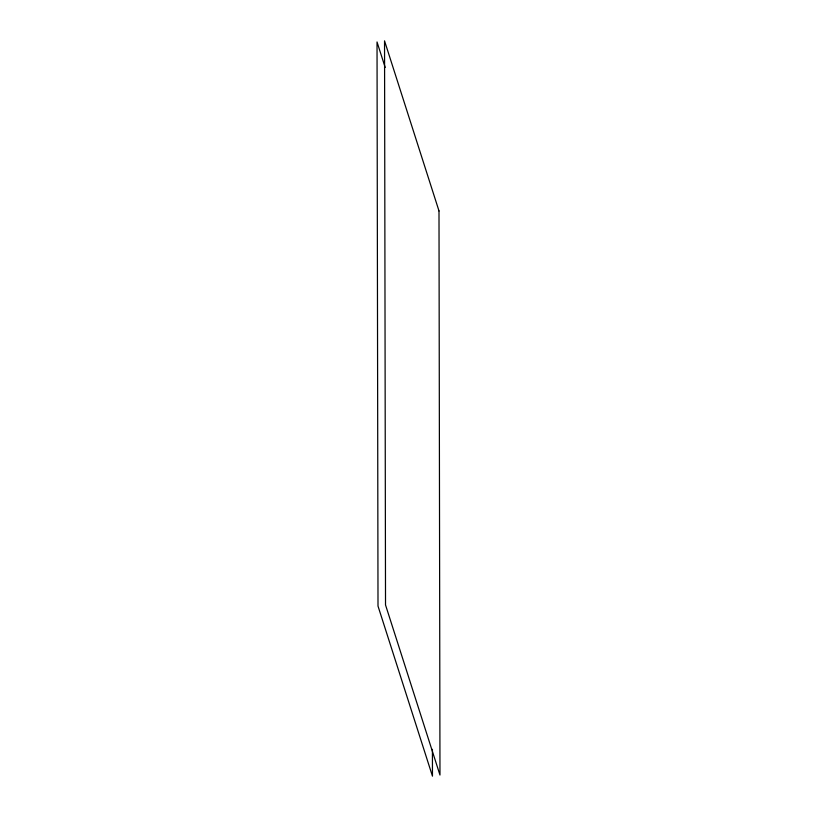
<?xml version="1.0" encoding="UTF-8"?>
<svg xmlns="http://www.w3.org/2000/svg" width="817" height="817" viewBox="0 0 817 817"><rect width="100%" height="100%" fill="white"/><g stroke="black" fill="none" stroke-linecap="round" stroke-linejoin="round"><path stroke-width="1.23" d="M385.195 67.484L377.025 41.963L378.005 606.061L432.459 776.15L432.418 749.352M438.995 210.939L384.541 40.85L385.522 604.937L439.975 775.037L438.995 210.939"/></g></svg>
